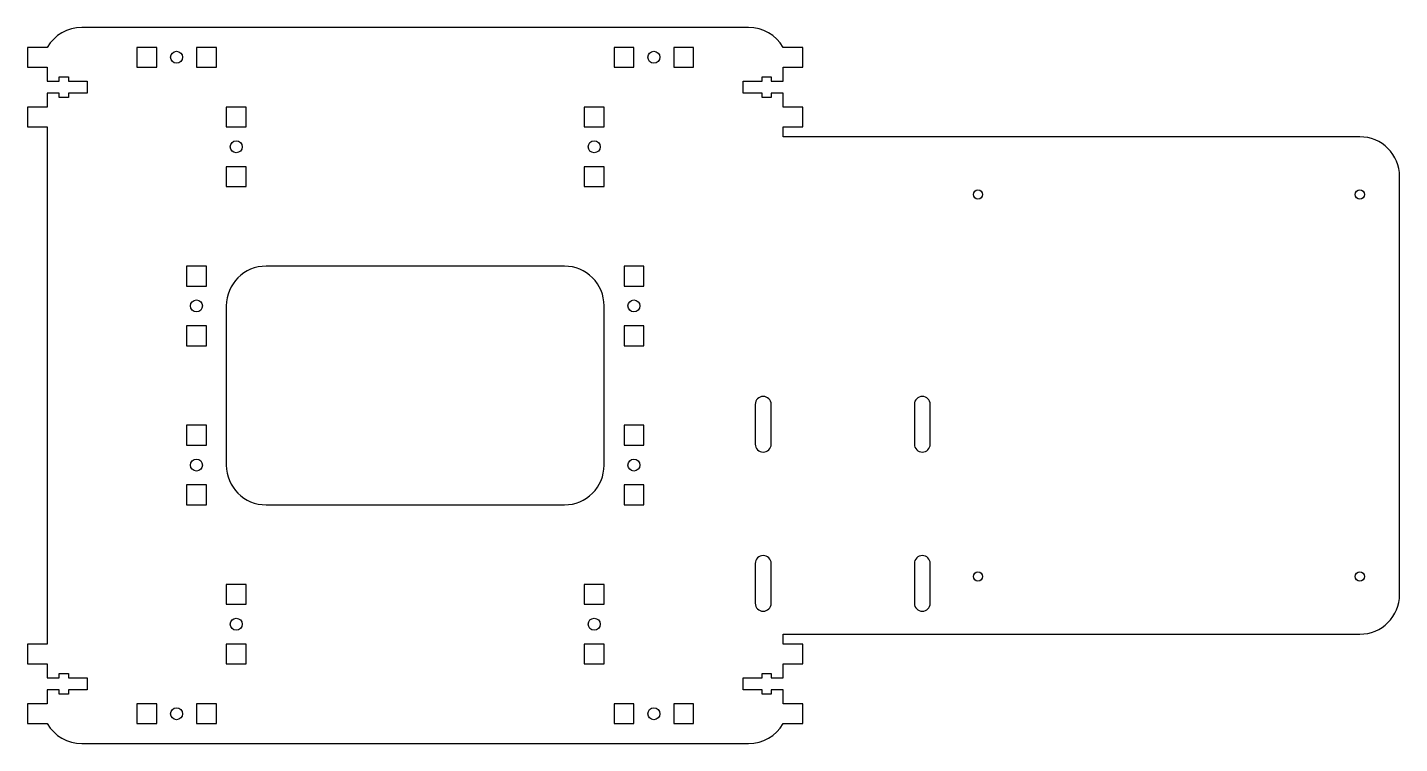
# Model space of a CAD drawing. Header units: millimetres. Extents: x -98 to 248, y -90 to 90.
import ezdxf

# ---------------------------------------------------------------- set-up
doc = ezdxf.new("R2010")
doc.units = ezdxf.units.MM

msp = doc.modelspace()

# ---------------------------------------------------------------- linework, layer by layer
at = {"color": 7, "linetype": 'Continuous', "lineweight": 25}
for p, q in [((83.84, 90), (-83.84, 90)), ((-92.5, 85), (-97.5, 85)), ((-97.5, 85), (-97.5, 80)), ((-65, 85), (-70, 85)), ((-70, 85), (-70, 80)), ((-65, 80), (-65, 85)), ((-55, 85), (-55, 80)), ((-50, 85), (-55, 85)), ((-50, 80), (-50, 85)), ((55, 85), (50, 85)), ((50, 85), (50, 80)), ((55, 80), (55, 85)), ((65, 85), (65, 80)), ((70, 85), (65, 85)), ((70, 80), (70, 85)), ((97.5, 85), (92.5, 85)), ((97.5, 80), (97.5, 85)), ((-97.5, 80), (-92.5, 80)), ((-92.5, 80), (-92.5, 76.5)), ((-70, 80), (-65, 80)), ((-55, 80), (-50, 80)), ((50, 80), (55, 80)), ((65, 80), (70, 80)), ((92.5, 76.5), (92.5, 80)), ((92.5, 80), (97.5, 80)), ((-92.5, 76.5), (-89.5, 76.5)), ((-89.5, 76.5), (-89.5, 77.6)), ((-89.5, 77.6), (-87.2, 77.6)), ((-87.2, 77.6), (-87.2, 76.5)), ((-87.2, 76.5), (-82.5, 76.5)), ((-82.5, 76.5), (-82.5, 73.5)), ((82.5, 73.5), (82.5, 76.5)), ((82.5, 76.5), (87.2, 76.5)), ((87.2, 76.5), (87.2, 77.6)), ((87.2, 77.6), (89.5, 77.6)), ((89.5, 77.6), (89.5, 76.5)), ((89.5, 76.5), (92.5, 76.5)), ((-89.5, 73.5), (-92.5, 73.5)), ((-92.5, 73.5), (-92.5, 70)), ((-89.5, 72.4), (-89.5, 73.5)), ((-82.5, 73.5), (-87.2, 73.5)), ((-87.2, 73.5), (-87.2, 72.4)), ((87.2, 73.5), (82.5, 73.5)), ((87.2, 72.4), (87.2, 73.5)), ((92.5, 73.5), (89.5, 73.5)), ((89.5, 73.5), (89.5, 72.4)), ((92.5, 70), (92.5, 73.5)), ((-92.5, 70), (-97.5, 70)), ((-97.5, 70), (-97.5, 65)), ((-87.2, 72.4), (-89.5, 72.4)), ((-47.5, 70), (-47.5, 65)), ((-42.5, 70), (-47.5, 70)), ((-42.5, 65), (-42.5, 70)), ((42.5, 70), (42.5, 65)), ((47.5, 70), (42.5, 70)), ((47.5, 65), (47.5, 70)), ((89.5, 72.4), (87.2, 72.4)), ((97.5, 70), (92.5, 70)), ((97.5, 65), (97.5, 70)), ((-97.5, 65), (-92.5, 65)), ((-92.5, 65), (-92.5, -65)), ((-47.5, 65), (-42.5, 65)), ((42.5, 65), (47.5, 65)), ((92.5, 62.5), (92.5, 65)), ((92.5, 65), (97.5, 65)), ((237.5, 62.5), (92.5, 62.5)), ((-47.5, 55), (-47.5, 50)), ((-42.5, 55), (-47.5, 55)), ((-42.5, 50), (-42.5, 55)), ((42.5, 55), (42.5, 50)), ((47.5, 55), (42.5, 55)), ((47.5, 50), (47.5, 55)), ((247.5, -52.5), (247.5, 52.5)), ((-47.5, 50), (-42.5, 50)), ((42.5, 50), (47.5, 50)), ((-57.5, 30), (-57.5, 25)), ((-52.5, 30), (-57.5, 30)), ((-52.5, 25), (-52.5, 30)), ((37.5, 30), (-37.5, 30)), ((52.5, 30), (52.5, 25)), ((57.5, 30), (52.5, 30)), ((57.5, 25), (57.5, 30)), ((-57.5, 25), (-52.5, 25)), ((52.5, 25), (57.5, 25)), ((-47.5, 20), (-47.5, -20)), ((47.5, -20), (47.5, 20)), ((-57.5, 15), (-57.5, 10)), ((-52.5, 15), (-57.5, 15)), ((-52.5, 10), (-52.5, 15)), ((52.5, 15), (52.5, 10)), ((57.5, 15), (52.5, 15)), ((57.5, 10), (57.5, 15)), ((-57.5, 10), (-52.5, 10)), ((52.5, 10), (57.5, 10)), ((85.5, -4.75), (85.5, -14.75)), ((89.5, -14.75), (89.5, -4.75)), ((125.5, -4.75), (125.5, -14.75)), ((129.5, -14.75), (129.5, -4.75)), ((-57.5, -10), (-57.5, -15)), ((-52.5, -10), (-57.5, -10)), ((-52.5, -15), (-52.5, -10)), ((52.5, -10), (52.5, -15)), ((57.5, -10), (52.5, -10)), ((57.5, -15), (57.5, -10)), ((-57.5, -15), (-52.5, -15)), ((52.5, -15), (57.5, -15)), ((-57.5, -25), (-57.5, -30)), ((-52.5, -25), (-57.5, -25)), ((-52.5, -30), (-52.5, -25)), ((52.5, -25), (52.5, -30)), ((57.5, -25), (52.5, -25)), ((57.5, -30), (57.5, -25)), ((-57.5, -30), (-52.5, -30)), ((-37.5, -30), (37.5, -30)), ((52.5, -30), (57.5, -30)), ((85.5, -44.75), (85.5, -54.75)), ((89.5, -54.75), (89.5, -44.75)), ((125.5, -44.75), (125.5, -54.75)), ((129.5, -54.75), (129.5, -44.75)), ((-47.5, -50), (-47.5, -55)), ((-42.5, -50), (-47.5, -50)), ((-42.5, -55), (-42.5, -50)), ((42.5, -50), (42.5, -55)), ((47.5, -50), (42.5, -50)), ((47.5, -55), (47.5, -50)), ((-47.5, -55), (-42.5, -55)), ((42.5, -55), (47.5, -55)), ((-92.5, -65), (-97.5, -65)), ((-97.5, -65), (-97.5, -70)), ((-47.5, -65), (-47.5, -70)), ((-42.5, -65), (-47.5, -65)), ((-42.5, -70), (-42.5, -65)), ((42.5, -65), (42.5, -70)), ((47.5, -65), (42.5, -65)), ((47.5, -70), (47.5, -65)), ((92.5, -62.5), (237.5, -62.5)), ((92.5, -65), (92.5, -62.5)), ((97.5, -65), (92.5, -65)), ((97.5, -70), (97.5, -65)), ((-97.5, -70), (-92.5, -70)), ((-92.5, -70), (-92.5, -73.5)), ((-89.5, -73.5), (-89.5, -72.4)), ((-89.5, -72.4), (-87.2, -72.4)), ((-87.2, -72.4), (-87.2, -73.5)), ((-47.5, -70), (-42.5, -70)), ((42.5, -70), (47.5, -70)), ((87.2, -73.5), (87.2, -72.4)), ((87.2, -72.4), (89.5, -72.4)), ((89.5, -72.4), (89.5, -73.5)), ((92.5, -73.5), (92.5, -70)), ((92.5, -70), (97.5, -70)), ((-92.5, -73.5), (-89.5, -73.5)), ((-87.2, -73.5), (-82.5, -73.5)), ((-82.5, -73.5), (-82.5, -76.5)), ((82.5, -76.5), (82.5, -73.5)), ((82.5, -73.5), (87.2, -73.5)), ((89.5, -73.5), (92.5, -73.5)), ((-89.5, -76.5), (-92.5, -76.5)), ((-92.5, -76.5), (-92.5, -80)), ((-89.5, -77.6), (-89.5, -76.5)), ((-87.2, -77.6), (-89.5, -77.6)), ((-82.5, -76.5), (-87.2, -76.5)), ((-87.2, -76.5), (-87.2, -77.6)), ((87.2, -76.5), (82.5, -76.5)), ((87.2, -77.6), (87.2, -76.5)), ((89.5, -77.6), (87.2, -77.6)), ((92.5, -76.5), (89.5, -76.5)), ((89.5, -76.5), (89.5, -77.6)), ((92.5, -80), (92.5, -76.5)), ((-92.5, -80), (-97.5, -80)), ((-97.5, -80), (-97.5, -85)), ((-65, -80), (-70, -80)), ((-70, -80), (-70, -85)), ((-65, -85), (-65, -80)), ((-55, -80), (-55, -85)), ((-50, -80), (-55, -80)), ((-50, -85), (-50, -80)), ((55, -80), (50, -80)), ((50, -80), (50, -85)), ((55, -85), (55, -80)), ((65, -80), (65, -85)), ((70, -80), (65, -80)), ((70, -85), (70, -80)), ((97.5, -80), (92.5, -80)), ((97.5, -85), (97.5, -80)), ((-97.5, -85), (-92.5, -85)), ((-70, -85), (-65, -85)), ((-55, -85), (-50, -85)), ((50, -85), (55, -85)), ((65, -85), (70, -85)), ((92.5, -85), (97.5, -85)), ((-83.84, -90), (83.84, -90))]:
    msp.add_line(p, q, dxfattribs=at)
for centre, radius in [((-60, 82.5), 1.5), ((60, 82.5), 1.5), ((-45, 60), 1.5), ((45, 60), 1.5), ((141.5, 48), 1.15), ((237.5, 48), 1.15), ((-55, 20), 1.5), ((55, 20), 1.5), ((-55, -20), 1.5), ((55, -20), 1.5), ((141.5, -48), 1.15), ((237.5, -48), 1.15), ((-45, -60), 1.5), ((45, -60), 1.5), ((-60, -82.5), 1.5), ((60, -82.5), 1.5)]:
    msp.add_circle(centre, radius, dxfattribs=at)
for centre, radius, start, end in [((-83.84, 80), 10, 90, 150), ((83.84, 80), 10, 30, 90), ((237.5, 52.5), 10, 0, 90), ((-37.5, 20), 10, 90, 180), ((37.5, 20), 10, 0, 90), ((87.5, -4.75), 2, 0, 180), ((127.5, -4.75), 2, 0, 180), ((87.5, -14.75), 2, 180, 0), ((127.5, -14.75), 2, 180, 0), ((-37.5, -20), 10, 180, 270), ((37.5, -20), 10, 270, 0), ((87.5, -44.75), 2, 0, 180), ((127.5, -44.75), 2, 0, 180), ((87.5, -54.75), 2, 180, 0), ((127.5, -54.75), 2, 180, 0), ((237.5, -52.5), 10, 270, 0), ((-83.84, -80), 10, 210, 270), ((83.84, -80), 10, 270, 330)]:
    msp.add_arc(centre, radius, start, end, dxfattribs=at)

doc.saveas('drawing.dxf')
